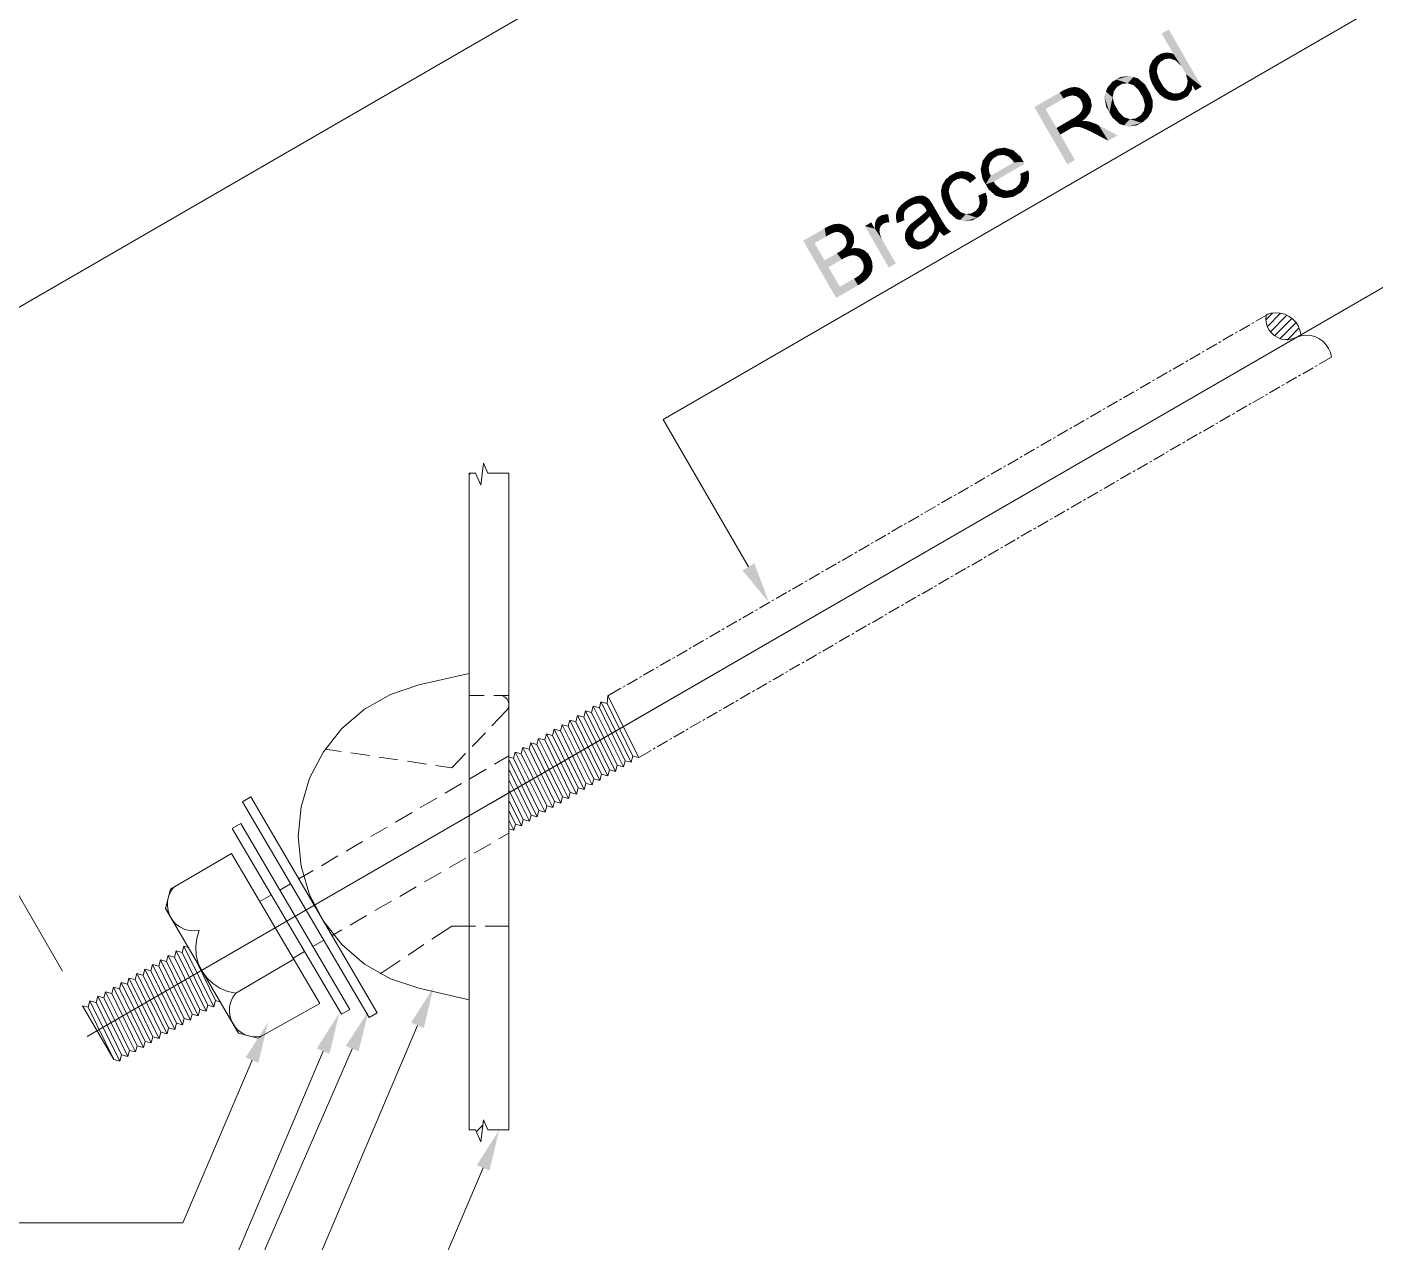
# Model space of a CAD drawing. Header units: millimetres. Extents: x 2 to 579, y 1 to 405.
# Drawn here: x 150.09 to 167.72, y 114.06 to 129.95 of the extents above; entities that cross this region are included whole.
import ezdxf

# ---------------------------------------------------------------- set-up
doc = ezdxf.new("R2010")
doc.units = ezdxf.units.MM
doc.linetypes.add('XKITLINE00', pattern=[0])
doc.layers.add('LinkedObject', color=7, linetype='Continuous', lineweight=0)

# ---------------------------------------------------------------- blocks, each defined once
blk = doc.blocks.new('*A4')
at = {"layer": 'LinkedObject'}
for color, points in [(7, [(165.022, 129.915), (165.085, 129.593), (164.93, 129.862)]), (7, [(165.022, 129.915), (165.186, 129.437), (165.085, 129.593)]), (7, [(165.186, 129.437), (165.022, 129.915), (165.454, 129.167)]), (7, [(164.917, 129.596), (164.977, 129.529), (164.892, 129.582)]), (7, [(164.966, 129.611), (164.977, 129.529), (164.917, 129.596)]), (7, [(164.991, 129.612), (164.977, 129.529), (164.966, 129.611)]), (7, [(164.991, 129.612), (165.045, 129.534), (164.977, 129.529)]), (7, [(165.017, 129.612), (165.045, 129.534), (164.991, 129.612)]), (7, [(165.063, 129.603), (165.045, 129.534), (165.017, 129.612)]), (7, [(165.085, 129.593), (165.045, 129.534), (165.063, 129.603)]), (7, [(165.045, 129.534), (165.085, 129.593), (165.081, 129.52)]), (7, [(165.081, 129.52), (165.085, 129.593), (165.118, 129.506)]), (7, [(165.085, 129.593), (165.186, 129.437), (165.118, 129.506)]), (7, [(164.775, 129.444), (164.872, 129.402), (164.764, 129.37)]), (7, [(164.878, 129.439), (164.775, 129.444), (164.792, 129.477)]), (7, [(164.872, 129.402), (164.775, 129.444), (164.878, 129.439)]), (7, [(164.809, 129.51), (164.915, 129.493), (164.792, 129.477)]), (7, [(164.792, 129.477), (164.915, 129.493), (164.878, 129.439)]), (7, [(164.859, 129.563), (164.915, 129.493), (164.809, 129.51)]), (7, [(164.892, 129.582), (164.915, 129.493), (164.859, 129.563)]), (7, [(164.892, 129.582), (164.977, 129.529), (164.946, 129.511)]), (7, [(164.915, 129.493), (164.892, 129.582), (164.946, 129.511)]), (7, [(165.186, 129.437), (165.454, 129.167), (165.218, 129.382)]), (7, [(164.336, 129.261), (164.201, 129.102), (164.286, 129.232)]), (7, [(164.346, 129.164), (164.201, 129.102), (164.336, 129.261)]), (7, [(164.505, 129.309), (164.336, 129.261), (164.392, 129.293)]), (7, [(164.561, 129.293), (164.336, 129.261), (164.505, 129.309)]), (7, [(164.486, 129.211), (164.336, 129.261), (164.561, 129.293)]), (7, [(164.336, 129.261), (164.414, 129.204), (164.381, 129.184)]), (7, [(164.414, 129.204), (164.336, 129.261), (164.486, 129.211)]), (7, [(164.346, 129.164), (164.336, 129.261), (164.381, 129.184)]), (7, [(164.486, 129.211), (164.561, 129.293), (164.524, 129.198)]), (7, [(164.561, 129.293), (164.562, 129.186), (164.524, 129.198)]), (7, [(164.712, 129.196), (164.561, 129.293), (164.618, 129.277)]), (7, [(164.749, 129.132), (164.561, 129.293), (164.712, 129.196)]), (7, [(164.628, 129.123), (164.561, 129.293), (164.749, 129.132)]), (7, [(164.562, 129.186), (164.561, 129.293), (164.628, 129.123)]), (7, [(164.764, 129.37), (164.872, 129.402), (164.77, 129.329)]), (7, [(164.77, 129.329), (164.872, 129.402), (164.866, 129.365)]), (7, [(164.866, 129.365), (164.828, 129.166), (164.77, 129.329)]), (7, [(164.77, 129.329), (164.828, 129.166), (164.775, 129.288)]), (7, [(164.775, 129.288), (164.828, 129.166), (164.804, 129.207)]), (7, [(164.891, 129.274), (164.828, 129.166), (164.866, 129.365)]), (7, [(164.828, 129.166), (164.891, 129.274), (164.922, 129.221)]), (7, [(165.218, 129.382), (165.454, 129.167), (165.247, 129.331)]), (7, [(165.247, 129.331), (165.454, 129.167), (165.27, 129.244)]), (7, [(165.27, 129.244), (165.329, 129.187), (165.263, 129.207)]), (7, [(165.27, 129.244), (165.454, 129.167), (165.329, 129.187)]), (7, [(163.647, 129.011), (163.264, 128.9), (163.596, 129.091)]), (7, [(163.759, 129.158), (163.596, 129.091), (163.727, 129.154)]), (7, [(163.759, 129.053), (163.596, 129.091), (163.759, 129.158)]), (7, [(163.727, 129.154), (163.596, 129.091), (163.645, 129.12)]), (7, [(163.596, 129.091), (163.689, 129.035), (163.647, 129.011)]), (7, [(163.689, 129.035), (163.596, 129.091), (163.759, 129.053)]), (7, [(163.791, 129.163), (163.789, 129.047), (163.759, 129.158)]), (7, [(163.759, 129.158), (163.789, 129.047), (163.759, 129.053)]), (7, [(163.789, 129.047), (163.791, 129.163), (163.818, 129.041)]), (7, [(163.883, 129.135), (163.791, 129.163), (163.853, 129.152)]), (7, [(163.818, 129.041), (163.791, 129.163), (163.883, 129.135)]), (7, [(163.883, 129.135), (163.862, 129.009), (163.818, 129.041)]), (7, [(163.913, 129.119), (163.862, 129.009), (163.883, 129.135)]), (7, [(163.962, 129.071), (163.862, 129.009), (163.913, 129.119)]), (7, [(163.979, 129.041), (163.862, 129.009), (163.962, 129.071)]), (7, [(164.201, 129.102), (164.246, 128.831), (164.18, 129.042)]), (7, [(164.286, 129.232), (164.201, 129.102), (164.219, 129.152)]), (7, [(164.304, 129.106), (164.201, 129.102), (164.346, 129.164)]), (7, [(164.201, 129.102), (164.304, 129.106), (164.296, 129.067)]), (7, [(164.288, 129.028), (164.246, 128.831), (164.201, 129.102)]), (7, [(164.288, 129.028), (164.201, 129.102), (164.296, 129.067)]), (7, [(164.628, 129.123), (164.749, 129.132), (164.657, 129.072)]), (7, [(164.749, 129.132), (164.688, 129.019), (164.657, 129.072)]), (7, [(164.688, 129.019), (164.749, 129.132), (164.711, 128.927)]), (7, [(164.711, 128.927), (164.749, 129.132), (164.813, 128.949)]), (7, [(164.811, 128.988), (164.749, 129.132), (164.779, 129.079)]), (7, [(164.813, 128.949), (164.749, 129.132), (164.811, 128.988)]), (7, [(164.952, 129.169), (164.828, 129.166), (164.922, 129.221)]), (7, [(164.828, 129.166), (164.952, 129.169), (164.852, 129.125)]), (7, [(164.852, 129.125), (164.952, 129.169), (164.909, 129.06)]), (7, [(164.909, 129.06), (164.952, 129.169), (164.943, 129.036)]), (7, [(164.943, 129.036), (164.952, 129.169), (165.019, 129.104)]), (7, [(165.019, 129.104), (165.047, 128.987), (164.943, 129.036)]), (7, [(165.056, 129.09), (165.047, 128.987), (165.019, 129.104)]), (7, [(165.047, 128.987), (165.056, 129.09), (165.084, 128.985)]), (7, [(165.084, 128.985), (165.056, 129.09), (165.093, 129.077)]), (7, [(165.093, 129.077), (165.224, 129.018), (165.084, 128.985)]), (7, [(165.159, 129.082), (165.224, 129.018), (165.093, 129.077)]), (7, [(165.224, 129.018), (165.159, 129.082), (165.189, 129.099)]), (7, [(165.219, 129.116), (165.224, 129.018), (165.189, 129.099)]), (7, [(165.219, 129.116), (165.329, 129.187), (165.224, 129.018)]), (7, [(165.256, 129.17), (165.329, 129.187), (165.219, 129.116)]), (7, [(165.224, 129.018), (165.329, 129.187), (165.274, 129.047)]), (7, [(165.329, 129.187), (165.256, 129.17), (165.263, 129.207)]), (7, [(165.274, 129.047), (165.329, 129.187), (165.327, 129.131)]), (7, [(165.329, 129.187), (165.454, 129.167), (165.369, 129.118)]), (7, [(163.411, 128.874), (163.264, 128.9), (163.647, 129.011)]), (7, [(163.554, 128.627), (163.697, 128.152), (163.264, 128.9)]), (7, [(163.264, 128.9), (163.411, 128.874), (163.554, 128.627)]), (7, [(163.862, 129.009), (163.979, 129.041), (163.877, 128.982)]), (7, [(163.979, 129.041), (163.888, 128.964), (163.877, 128.982)]), (7, [(164.005, 128.877), (163.879, 128.843), (163.895, 128.882)]), (7, [(163.888, 128.964), (163.979, 129.041), (163.897, 128.925)]), (7, [(163.896, 128.903), (164.005, 128.877), (163.895, 128.882)]), (7, [(163.897, 128.925), (164.005, 128.877), (163.896, 128.903)]), (7, [(163.897, 128.925), (163.979, 129.041), (164.005, 128.877)]), (7, [(164.015, 128.919), (163.979, 129.041), (164.002, 129.001)]), (7, [(164.005, 128.877), (163.979, 129.041), (164.015, 128.919)]), (7, [(164.18, 129.042), (164.246, 128.831), (164.203, 128.906)]), (7, [(164.311, 128.937), (164.246, 128.831), (164.288, 129.028)]), (7, [(164.246, 128.831), (164.311, 128.937), (164.341, 128.885)]), (7, [(164.371, 128.833), (164.246, 128.831), (164.341, 128.885)]), (7, [(164.704, 128.888), (164.796, 128.837), (164.696, 128.849)]), (7, [(164.813, 128.949), (164.704, 128.888), (164.711, 128.927)]), (7, [(164.814, 128.91), (164.704, 128.888), (164.813, 128.949)]), (7, [(164.796, 128.837), (164.704, 128.888), (164.814, 128.91)]), (7, [(164.943, 129.036), (165.047, 128.987), (164.976, 129.013)]), (7, [(165.084, 128.985), (165.224, 129.018), (165.122, 128.983)]), (7, [(165.122, 128.983), (165.224, 129.018), (165.192, 129)]), (7, [(163.718, 128.607), (163.554, 128.627), (163.766, 128.75)]), (7, [(163.718, 128.607), (163.766, 128.75), (163.737, 128.618)]), (7, [(163.737, 128.618), (163.766, 128.75), (163.766, 128.632)]), (7, [(163.817, 128.642), (163.766, 128.75), (163.8, 128.769)]), (7, [(163.766, 128.632), (163.766, 128.75), (163.775, 128.635)]), (7, [(163.775, 128.635), (163.766, 128.75), (163.788, 128.639)]), (7, [(163.788, 128.639), (163.766, 128.75), (163.817, 128.642)]), (7, [(163.849, 128.807), (163.887, 128.715), (163.8, 128.769)]), (7, [(163.817, 128.642), (163.8, 128.769), (163.832, 128.641)]), (7, [(163.8, 128.769), (163.887, 128.715), (163.832, 128.641)]), (7, [(163.832, 128.641), (163.887, 128.715), (163.847, 128.641)]), (7, [(163.887, 128.715), (163.887, 128.63), (163.847, 128.641)]), (7, [(163.864, 128.825), (164.005, 128.877), (163.849, 128.807)]), (7, [(163.996, 128.834), (163.849, 128.807), (164.005, 128.877)]), (7, [(163.936, 128.754), (163.849, 128.807), (163.996, 128.834)]), (7, [(163.887, 128.715), (163.849, 128.807), (163.936, 128.754)]), (7, [(163.879, 128.843), (164.005, 128.877), (163.864, 128.825)]), (7, [(163.912, 128.717), (163.887, 128.63), (163.887, 128.715)]), (7, [(163.887, 128.63), (163.912, 128.717), (163.911, 128.62)]), (7, [(163.911, 128.62), (163.912, 128.717), (163.935, 128.611)]), (7, [(163.968, 128.713), (163.912, 128.717), (163.952, 128.716)]), (7, [(163.935, 128.611), (163.912, 128.717), (163.968, 128.713)]), (7, [(163.968, 128.713), (164.001, 128.58), (163.935, 128.611)]), (7, [(164.001, 128.705), (164.001, 128.58), (163.968, 128.713)]), (7, [(164.071, 128.679), (164.001, 128.58), (164.001, 128.705)]), (7, [(164.371, 128.833), (164.438, 128.661), (164.246, 128.831)]), (7, [(164.246, 128.831), (164.438, 128.661), (164.286, 128.762)]), (7, [(164.286, 128.762), (164.438, 128.661), (164.382, 128.677)]), (7, [(164.438, 128.768), (164.438, 128.661), (164.371, 128.833)]), (7, [(164.438, 128.661), (164.438, 128.768), (164.476, 128.756)]), (7, [(164.514, 128.743), (164.438, 128.661), (164.476, 128.756)]), (7, [(164.514, 128.743), (164.664, 128.694), (164.438, 128.661)]), (7, [(164.586, 128.75), (164.664, 128.694), (164.514, 128.743)]), (7, [(164.664, 128.694), (164.586, 128.75), (164.62, 128.77)]), (7, [(164.654, 128.79), (164.664, 128.694), (164.62, 128.77)]), (7, [(164.775, 128.803), (164.654, 128.79), (164.696, 128.849)]), (7, [(164.755, 128.769), (164.654, 128.79), (164.775, 128.803)]), (7, [(164.699, 128.715), (164.654, 128.79), (164.755, 128.769)]), (7, [(164.664, 128.694), (164.654, 128.79), (164.699, 128.715)]), (7, [(164.696, 128.849), (164.796, 128.837), (164.775, 128.803)]), (7, [(163.554, 128.627), (163.604, 128.541), (163.697, 128.152)]), (7, [(163.604, 128.541), (163.554, 128.627), (163.718, 128.607)]), (7, [(163.697, 128.152), (163.604, 128.541), (163.796, 128.209)]), (7, [(164.001, 128.58), (164.071, 128.679), (164.042, 128.559)]), (7, [(164.042, 128.559), (164.071, 128.679), (164.107, 128.66)]), (7, [(164.042, 128.559), (164.107, 128.66), (164.231, 128.46)]), (7, [(164.231, 128.46), (164.107, 128.66), (164.354, 128.531)]), (7, [(164.438, 128.661), (164.664, 128.694), (164.494, 128.645)]), (7, [(164.494, 128.645), (164.664, 128.694), (164.607, 128.662)]), (7, [(162.879, 128.369), (162.714, 128.323), (162.769, 128.355)]), (7, [(162.934, 128.352), (162.714, 128.323), (162.879, 128.369)]), (7, [(162.866, 128.274), (162.714, 128.323), (162.934, 128.352)]), (7, [(162.866, 128.274), (162.934, 128.352), (162.903, 128.261)]), (7, [(162.934, 128.352), (162.927, 128.252), (162.903, 128.261)]), (7, [(162.927, 128.252), (162.934, 128.352), (162.974, 128.211)]), (7, [(163.085, 128.25), (162.934, 128.352), (162.99, 128.335)]), (7, [(162.974, 128.211), (162.934, 128.352), (163.085, 128.25)]), (7, [(162.714, 128.323), (162.576, 128.142), (162.658, 128.291)]), (7, [(162.727, 128.23), (162.576, 128.142), (162.714, 128.323)]), (7, [(162.658, 128.291), (162.576, 128.142), (162.589, 128.2)]), (7, [(162.686, 128.178), (162.576, 128.142), (162.727, 128.23)]), (7, [(162.677, 128.144), (162.576, 128.142), (162.686, 128.178)]), (7, [(163.126, 128.179), (162.628, 127.889), (163.124, 128.183)]), (7, [(162.695, 128.003), (163.124, 128.183), (162.628, 127.889)]), (7, [(163.133, 128.167), (162.628, 127.889), (163.126, 128.179)]), (7, [(162.997, 128.178), (163.124, 128.183), (162.695, 128.003)]), (7, [(162.714, 128.323), (162.794, 128.268), (162.759, 128.248)]), (7, [(162.794, 128.268), (162.714, 128.323), (162.866, 128.274)]), (7, [(162.727, 128.23), (162.714, 128.323), (162.759, 128.248)]), (7, [(162.974, 128.211), (163.085, 128.25), (162.997, 128.178)]), (7, [(163.124, 128.183), (162.997, 128.178), (163.085, 128.25)]), (7, [(162.154, 127.999), (162.202, 127.926), (162.099, 127.946)]), (7, [(162.189, 128.019), (162.202, 127.926), (162.154, 127.999)]), (7, [(162.318, 128.064), (162.189, 128.019), (162.233, 128.045)]), (7, [(162.359, 128.058), (162.189, 128.019), (162.318, 128.064)]), (7, [(162.306, 127.968), (162.189, 128.019), (162.359, 128.058)]), (7, [(162.189, 128.019), (162.259, 127.959), (162.236, 127.946)]), (7, [(162.259, 127.959), (162.189, 128.019), (162.306, 127.968)]), (7, [(162.202, 127.926), (162.189, 128.019), (162.236, 127.946)]), (7, [(162.306, 127.968), (162.359, 128.058), (162.33, 127.964)]), (7, [(162.359, 128.058), (162.354, 127.959), (162.33, 127.964)]), (7, [(162.354, 127.959), (162.359, 128.058), (162.401, 127.931)]), (7, [(162.472, 128.009), (162.359, 128.058), (162.4, 128.052)]), (7, [(162.504, 127.972), (162.359, 128.058), (162.472, 128.009)]), (7, [(162.401, 127.931), (162.359, 128.058), (162.504, 127.972)]), (7, [(162.576, 128.142), (162.588, 127.958), (162.562, 128.084)]), (7, [(162.576, 128.142), (162.677, 128.144), (162.668, 128.111)]), (7, [(162.668, 128.111), (162.588, 127.958), (162.576, 128.142)]), (7, [(162.676, 128.04), (162.588, 127.958), (162.668, 128.111)]), (7, [(162.588, 127.958), (162.676, 128.04), (162.695, 128.003)]), (7, [(162.695, 128.003), (162.628, 127.889), (162.588, 127.958)]), (7, [(163.137, 128.158), (162.628, 127.889), (163.133, 128.167)]), (7, [(162.733, 127.925), (162.628, 127.889), (163.137, 128.158)]), (7, [(163.184, 128.072), (163.088, 127.994), (163.081, 128.029)]), (7, [(163.084, 127.935), (163.184, 128.072), (163.192, 127.936)]), (7, [(163.088, 127.994), (163.184, 128.072), (163.084, 127.935)]), (7, [(163.192, 127.936), (163.184, 128.072), (163.196, 128.024)]), (7, [(162.059, 127.878), (162.152, 127.831), (162.043, 127.803)]), (7, [(162.043, 127.803), (162.152, 127.831), (162.048, 127.762)]), (7, [(162.048, 127.762), (162.152, 127.831), (162.145, 127.794)]), (7, [(162.16, 127.869), (162.059, 127.878), (162.079, 127.912)]), (7, [(162.152, 127.831), (162.059, 127.878), (162.16, 127.869)]), (7, [(162.099, 127.946), (162.202, 127.926), (162.079, 127.912)]), (7, [(162.079, 127.912), (162.202, 127.926), (162.16, 127.869)]), (7, [(162.401, 127.931), (162.504, 127.972), (162.423, 127.907)]), (7, [(162.761, 127.882), (162.628, 127.889), (162.733, 127.925)]), (7, [(162.628, 127.889), (162.816, 127.724), (162.666, 127.823)]), (7, [(162.761, 127.882), (162.816, 127.724), (162.628, 127.889)]), (7, [(162.666, 127.823), (162.816, 127.724), (162.76, 127.741)]), (7, [(162.826, 127.828), (162.816, 127.724), (162.761, 127.882)]), (7, [(162.816, 127.724), (162.826, 127.828), (162.872, 127.708)]), (7, [(162.863, 127.817), (162.872, 127.708), (162.826, 127.828)]), (7, [(163.003, 127.835), (163.047, 127.76), (162.969, 127.816)]), (7, [(163.028, 127.85), (163.047, 127.76), (163.003, 127.835)]), (7, [(163.028, 127.85), (163.175, 127.895), (163.047, 127.76)]), (7, [(163.064, 127.888), (163.175, 127.895), (163.028, 127.85)]), (7, [(163.047, 127.76), (163.175, 127.895), (163.094, 127.787)]), (7, [(163.074, 127.912), (163.192, 127.936), (163.064, 127.888)]), (7, [(163.175, 127.895), (163.064, 127.888), (163.192, 127.936)]), (7, [(163.084, 127.935), (163.192, 127.936), (163.074, 127.912)]), (7, [(163.094, 127.787), (163.175, 127.895), (163.158, 127.855)]), (7, [(161.583, 127.67), (161.506, 127.6), (161.527, 127.624)]), (7, [(161.617, 127.587), (161.506, 127.6), (161.583, 127.67)]), (7, [(161.618, 127.69), (161.684, 127.626), (161.583, 127.67)]), (7, [(161.617, 127.587), (161.583, 127.67), (161.649, 127.606)]), (7, [(161.649, 127.606), (161.583, 127.67), (161.684, 127.626)]), (7, [(161.74, 127.739), (161.618, 127.69), (161.714, 127.734)]), (7, [(161.745, 127.64), (161.618, 127.69), (161.74, 127.739)]), (7, [(161.714, 127.734), (161.618, 127.69), (161.653, 127.71)]), (7, [(161.684, 127.626), (161.618, 127.69), (161.745, 127.64)]), (7, [(161.811, 127.741), (161.74, 127.739), (161.767, 127.743)]), (7, [(161.828, 127.734), (161.74, 127.739), (161.811, 127.741)]), (7, [(161.745, 127.64), (161.74, 127.739), (161.771, 127.635)]), (7, [(161.771, 127.635), (161.74, 127.739), (161.791, 127.631)]), (7, [(161.74, 127.739), (161.827, 127.599), (161.791, 127.631)]), (7, [(161.828, 127.734), (161.827, 127.599), (161.74, 127.739)]), (7, [(161.845, 127.728), (161.827, 127.599), (161.828, 127.734)]), (7, [(161.878, 127.705), (161.827, 127.599), (161.845, 127.728)]), (7, [(161.893, 127.688), (161.827, 127.599), (161.878, 127.705)]), (7, [(161.827, 127.599), (161.893, 127.688), (161.902, 127.678)]), (7, [(161.827, 127.599), (161.902, 127.678), (161.843, 127.571)]), (7, [(161.843, 127.571), (161.902, 127.678), (161.844, 127.568)]), (7, [(161.844, 127.568), (161.902, 127.678), (161.851, 127.556)]), (7, [(161.851, 127.556), (161.902, 127.678), (161.856, 127.547)]), (7, [(161.856, 127.547), (161.902, 127.678), (161.898, 127.475)]), (7, [(161.929, 127.637), (161.898, 127.475), (161.902, 127.678)]), (7, [(162.145, 127.794), (162.107, 127.592), (162.048, 127.762)]), (7, [(162.048, 127.762), (162.107, 127.592), (162.052, 127.721)]), (7, [(162.052, 127.721), (162.107, 127.592), (162.082, 127.636)]), (7, [(162.169, 127.703), (162.107, 127.592), (162.145, 127.794)]), (7, [(162.107, 127.592), (162.169, 127.703), (162.2, 127.649)]), (7, [(162.232, 127.594), (162.107, 127.592), (162.2, 127.649)]), (7, [(162.626, 127.782), (162.544, 127.705), (162.529, 127.742)]), (7, [(162.544, 127.705), (162.626, 127.782), (162.55, 127.64)]), (7, [(162.55, 127.64), (162.626, 127.782), (162.635, 127.592)]), (7, [(162.65, 127.636), (162.626, 127.782), (162.646, 127.731)]), (7, [(162.635, 127.592), (162.626, 127.782), (162.65, 127.636)]), (7, [(162.899, 127.807), (162.872, 127.708), (162.863, 127.817)]), (7, [(162.899, 127.807), (163.047, 127.76), (162.872, 127.708)]), (7, [(162.872, 127.708), (163.047, 127.76), (162.987, 127.726)]), (7, [(162.969, 127.816), (163.047, 127.76), (162.899, 127.807)]), (7, [(161.241, 127.472), (161.291, 127.374), (161.225, 127.462)]), (7, [(161.32, 127.497), (161.241, 127.472), (161.264, 127.485)]), (7, [(161.352, 127.497), (161.241, 127.472), (161.32, 127.497)]), (7, [(161.347, 127.393), (161.241, 127.472), (161.352, 127.497)]), (7, [(161.241, 127.472), (161.308, 127.384), (161.291, 127.374)]), (7, [(161.308, 127.384), (161.241, 127.472), (161.347, 127.393)]), (7, [(161.347, 127.393), (161.352, 127.497), (161.369, 127.393)]), (7, [(161.457, 127.498), (161.47, 127.382), (161.453, 127.472)]), (7, [(161.453, 127.472), (161.47, 127.382), (161.46, 127.414)]), (7, [(161.566, 127.528), (161.457, 127.498), (161.575, 127.548)]), (7, [(161.461, 127.524), (161.575, 127.548), (161.457, 127.498)]), (7, [(161.558, 127.508), (161.457, 127.498), (161.566, 127.528)]), (7, [(161.558, 127.508), (161.47, 127.382), (161.457, 127.498)]), (7, [(161.485, 127.575), (161.575, 127.548), (161.461, 127.524)]), (7, [(161.558, 127.454), (161.47, 127.382), (161.558, 127.508)]), (7, [(161.506, 127.6), (161.575, 127.548), (161.485, 127.575)]), (7, [(161.575, 127.548), (161.506, 127.6), (161.617, 127.587)]), (7, [(161.835, 127.522), (161.898, 127.475), (161.763, 127.459)]), (7, [(161.763, 127.459), (161.898, 127.475), (161.814, 127.39)]), (7, [(161.814, 127.39), (161.898, 127.475), (161.879, 127.451)]), (7, [(161.856, 127.547), (161.898, 127.475), (161.835, 127.522)]), (7, [(161.946, 127.606), (161.898, 127.475), (161.929, 127.637)]), (7, [(161.946, 127.606), (161.917, 127.441), (161.898, 127.475)]), (7, [(162.017, 127.484), (161.917, 127.441), (161.946, 127.606)]), (7, [(162.017, 127.484), (161.935, 127.411), (161.917, 127.441)]), (7, [(161.935, 127.411), (162.017, 127.484), (161.954, 127.361)]), (7, [(161.954, 127.361), (162.017, 127.484), (162.054, 127.42)]), (7, [(162.232, 127.594), (162.295, 127.422), (162.107, 127.592)]), (7, [(162.107, 127.592), (162.295, 127.422), (162.146, 127.524)]), (7, [(162.146, 127.524), (162.295, 127.422), (162.24, 127.439)]), (7, [(162.298, 127.527), (162.295, 127.422), (162.232, 127.594)]), (7, [(162.295, 127.422), (162.298, 127.527), (162.333, 127.514)]), (7, [(162.369, 127.502), (162.295, 127.422), (162.333, 127.514)]), (7, [(162.369, 127.502), (162.516, 127.453), (162.295, 127.422)]), (7, [(162.437, 127.508), (162.516, 127.453), (162.369, 127.502)]), (7, [(162.516, 127.453), (162.437, 127.508), (162.471, 127.528)]), (7, [(162.498, 127.543), (162.516, 127.453), (162.471, 127.528)]), (7, [(162.498, 127.543), (162.635, 127.592), (162.516, 127.453)]), (7, [(162.533, 127.586), (162.635, 127.592), (162.498, 127.543)]), (7, [(162.516, 127.453), (162.635, 127.592), (162.56, 127.479)]), (7, [(162.635, 127.592), (162.533, 127.586), (162.542, 127.613)]), (7, [(162.55, 127.64), (162.635, 127.592), (162.542, 127.613)]), (7, [(162.56, 127.479), (162.635, 127.592), (162.62, 127.548)]), (7, [(160.54, 127.207), (160.241, 127.152), (160.522, 127.314)]), (7, [(160.565, 127.339), (160.641, 127.259), (160.522, 127.314)]), (7, [(160.522, 127.314), (160.641, 127.259), (160.581, 127.231)]), (7, [(160.54, 127.207), (160.522, 127.314), (160.581, 127.231)]), (7, [(160.64, 127.368), (160.641, 127.259), (160.565, 127.339)]), (7, [(160.68, 127.267), (160.64, 127.368), (160.672, 127.371)]), (7, [(160.641, 127.259), (160.64, 127.368), (160.661, 127.263)]), (7, [(160.661, 127.263), (160.64, 127.368), (160.68, 127.267)]), (7, [(160.705, 127.375), (160.717, 127.263), (160.672, 127.371)]), (7, [(160.672, 127.371), (160.717, 127.263), (160.68, 127.267)]), (7, [(160.766, 127.363), (160.717, 127.263), (160.705, 127.375)]), (7, [(160.794, 127.348), (160.717, 127.263), (160.766, 127.363)]), (7, [(160.717, 127.263), (160.794, 127.348), (160.734, 127.254)]), (7, [(160.794, 127.348), (160.751, 127.245), (160.734, 127.254)]), (7, [(160.751, 127.245), (160.794, 127.348), (160.779, 127.217)]), (7, [(160.779, 127.217), (160.794, 127.348), (160.88, 127.266)]), (7, [(160.865, 127.292), (160.794, 127.348), (160.822, 127.333)]), (7, [(160.88, 127.266), (160.794, 127.348), (160.865, 127.292)]), (7, [(161.179, 127.31), (161.048, 127.344), (161.131, 127.392)]), (7, [(161.048, 127.344), (161.179, 127.31), (161.361, 126.802)]), (7, [(161.185, 127.402), (161.179, 127.31), (161.178, 127.348)]), (7, [(161.193, 127.419), (161.179, 127.31), (161.185, 127.402)]), (7, [(161.276, 127.365), (161.179, 127.31), (161.193, 127.419)]), (7, [(161.254, 127.341), (161.179, 127.31), (161.276, 127.365)]), (7, [(161.248, 127.325), (161.179, 127.31), (161.254, 127.341)]), (7, [(161.241, 127.309), (161.179, 127.31), (161.248, 127.325)]), (7, [(161.273, 127.168), (161.453, 126.855), (161.179, 127.31)]), (7, [(161.273, 127.168), (161.179, 127.31), (161.249, 127.226)]), (7, [(161.249, 127.226), (161.179, 127.31), (161.243, 127.255)]), (7, [(161.243, 127.255), (161.179, 127.31), (161.239, 127.274)]), (7, [(161.239, 127.274), (161.179, 127.31), (161.241, 127.309)]), (7, [(161.361, 126.802), (161.179, 127.31), (161.453, 126.855)]), (7, [(161.201, 127.436), (161.291, 127.374), (161.193, 127.419)]), (7, [(161.193, 127.419), (161.291, 127.374), (161.276, 127.365)]), (7, [(161.225, 127.462), (161.291, 127.374), (161.201, 127.436)]), (7, [(161.47, 127.382), (161.558, 127.454), (161.567, 127.422)]), (7, [(161.598, 127.31), (161.69, 127.277), (161.589, 127.292)]), (7, [(161.622, 127.344), (161.69, 127.277), (161.598, 127.31)]), (7, [(161.637, 127.36), (161.69, 127.277), (161.622, 127.344)]), (7, [(161.649, 127.371), (161.708, 127.301), (161.637, 127.36)]), (7, [(161.69, 127.277), (161.637, 127.36), (161.699, 127.289)]), (7, [(161.699, 127.289), (161.637, 127.36), (161.708, 127.301)]), (7, [(161.686, 127.402), (161.742, 127.333), (161.649, 127.371)]), (7, [(161.649, 127.371), (161.742, 127.333), (161.708, 127.301)]), (7, [(161.711, 127.421), (161.768, 127.354), (161.686, 127.402)]), (7, [(161.686, 127.402), (161.768, 127.354), (161.742, 127.333)]), (7, [(161.763, 127.459), (161.814, 127.39), (161.711, 127.421)]), (7, [(161.711, 127.421), (161.814, 127.39), (161.768, 127.354)]), (7, [(162.104, 127.34), (162.025, 127.274), (161.932, 127.242)]), (7, [(161.946, 127.266), (162.104, 127.34), (161.932, 127.242)]), (7, [(161.946, 127.266), (162.054, 127.42), (162.104, 127.34)]), (7, [(161.958, 127.315), (162.054, 127.42), (161.946, 127.266)]), (7, [(162.054, 127.42), (161.956, 127.341), (161.954, 127.361)]), (7, [(161.956, 127.341), (162.054, 127.42), (161.958, 127.315)]), (7, [(162.025, 127.274), (162.104, 127.34), (162.038, 127.256)]), (7, [(162.038, 127.256), (162.104, 127.34), (162.117, 127.325)]), (7, [(162.117, 127.325), (162.066, 127.228), (162.038, 127.256)]), (7, [(162.129, 127.31), (162.066, 127.228), (162.117, 127.325)]), (7, [(162.129, 127.31), (162.082, 127.218), (162.066, 127.228)]), (7, [(162.16, 127.284), (162.082, 127.218), (162.129, 127.31)]), (7, [(162.295, 127.422), (162.516, 127.453), (162.35, 127.406)]), (7, [(162.35, 127.406), (162.516, 127.453), (162.46, 127.421)]), (7, [(160.391, 127.121), (160.241, 127.152), (160.54, 127.207)]), (7, [(160.241, 127.152), (160.572, 126.807), (160.673, 126.404)]), (7, [(160.521, 126.895), (160.572, 126.807), (160.241, 127.152)]), (7, [(160.241, 127.152), (160.391, 127.121), (160.521, 126.895)]), (7, [(160.88, 127.266), (160.79, 127.199), (160.779, 127.217)]), (7, [(160.79, 127.199), (160.88, 127.266), (160.801, 127.179)]), (7, [(160.801, 127.179), (160.88, 127.266), (160.81, 127.141)]), (7, [(160.907, 127.161), (160.806, 127.104), (160.81, 127.141)]), (7, [(160.906, 127.132), (160.806, 127.104), (160.907, 127.161)]), (7, [(160.886, 127.075), (160.806, 127.104), (160.906, 127.132)]), (7, [(160.81, 127.141), (160.88, 127.266), (160.907, 127.161)]), (7, [(160.907, 127.19), (160.88, 127.266), (160.894, 127.242)]), (7, [(160.907, 127.161), (160.88, 127.266), (160.907, 127.19)]), (7, [(161.58, 127.273), (161.68, 127.238), (161.571, 127.233)]), (7, [(161.571, 127.233), (161.68, 127.238), (161.572, 127.211)]), (7, [(161.572, 127.211), (161.68, 127.238), (161.679, 127.225)]), (7, [(161.679, 127.225), (161.596, 127.128), (161.572, 127.211)]), (7, [(161.572, 127.211), (161.596, 127.128), (161.572, 127.19)]), (7, [(161.572, 127.19), (161.596, 127.128), (161.584, 127.148)]), (7, [(161.681, 127.252), (161.58, 127.273), (161.589, 127.292)]), (7, [(161.68, 127.238), (161.58, 127.273), (161.681, 127.252)]), (7, [(161.589, 127.292), (161.69, 127.277), (161.681, 127.252)]), (7, [(161.685, 127.199), (161.596, 127.128), (161.679, 127.225)]), (7, [(161.596, 127.128), (161.685, 127.199), (161.692, 127.187)]), (7, [(161.703, 127.169), (161.596, 127.128), (161.692, 127.187)]), (7, [(161.596, 127.128), (161.703, 127.169), (161.615, 127.094)]), (7, [(161.615, 127.094), (161.703, 127.169), (161.672, 127.052)]), (7, [(161.672, 127.052), (161.703, 127.169), (161.708, 127.044)]), (7, [(161.708, 127.044), (161.703, 127.169), (161.735, 127.146)]), (7, [(161.735, 127.146), (161.745, 127.036), (161.708, 127.044)]), (7, [(161.756, 127.142), (161.745, 127.036), (161.735, 127.146)]), (7, [(161.777, 127.138), (161.745, 127.036), (161.756, 127.142)]), (7, [(161.745, 127.036), (161.777, 127.138), (161.826, 127.054)]), (7, [(161.87, 127.08), (161.777, 127.138), (161.824, 127.149)]), (7, [(161.826, 127.054), (161.777, 127.138), (161.87, 127.08)]), (7, [(161.851, 127.165), (161.897, 127.096), (161.824, 127.149)]), (7, [(161.824, 127.149), (161.897, 127.096), (161.87, 127.08)]), (7, [(161.877, 127.18), (161.897, 127.096), (161.851, 127.165)]), (7, [(161.961, 127.156), (161.877, 127.18), (161.918, 127.219)]), (7, [(161.943, 127.134), (161.877, 127.18), (161.961, 127.156)]), (7, [(161.897, 127.096), (161.877, 127.18), (161.943, 127.134)]), (7, [(162.025, 127.274), (161.918, 127.219), (161.932, 127.242)]), (7, [(162.011, 127.238), (161.918, 127.219), (162.025, 127.274)]), (7, [(161.98, 127.179), (161.918, 127.219), (162.011, 127.238)]), (7, [(161.961, 127.156), (161.918, 127.219), (161.98, 127.179)]), (7, [(162.082, 127.218), (162.16, 127.284), (162.178, 127.273)]), (7, [(160.746, 126.907), (160.521, 126.895), (160.683, 126.989)]), (7, [(160.781, 126.928), (160.683, 126.989), (160.716, 127.008)]), (7, [(160.746, 126.907), (160.683, 126.989), (160.781, 126.928)]), (7, [(160.716, 127.008), (160.868, 127.047), (160.781, 126.928)]), (7, [(160.761, 127.039), (160.868, 127.047), (160.716, 127.008)]), (7, [(160.773, 127.052), (160.886, 127.075), (160.761, 127.039)]), (7, [(160.868, 127.047), (160.761, 127.039), (160.886, 127.075)]), (7, [(160.789, 127.069), (160.886, 127.075), (160.773, 127.052)]), (7, [(160.781, 126.928), (160.868, 127.047), (160.84, 126.953)]), (7, [(160.806, 127.104), (160.886, 127.075), (160.789, 127.069)]), (7, [(160.868, 127.047), (160.885, 126.963), (160.84, 126.953)]), (7, [(160.979, 127.053), (160.868, 127.047), (160.907, 127.057)]), (7, [(160.928, 126.958), (160.868, 127.047), (160.979, 127.053)]), (7, [(160.885, 126.963), (160.868, 127.047), (160.928, 126.958)]), (7, [(160.928, 126.958), (160.979, 127.053), (160.947, 126.949)]), (7, [(160.947, 126.949), (160.979, 127.053), (160.967, 126.94)]), (7, [(160.967, 126.94), (160.979, 127.053), (161.011, 127.04)]), (7, [(161.011, 127.04), (160.999, 126.909), (160.967, 126.94)]), (7, [(161.043, 127.026), (160.999, 126.909), (161.011, 127.04)]), (7, [(161.094, 126.98), (160.999, 126.909), (161.043, 127.026)]), (7, [(161.113, 126.947), (160.999, 126.909), (161.094, 126.98)]), (7, [(160.999, 126.909), (161.113, 126.947), (161.011, 126.889)]), (7, [(161.113, 126.947), (161.021, 126.871), (161.011, 126.889)]), (7, [(161.021, 126.871), (161.113, 126.947), (161.032, 126.835)]), (7, [(161.032, 126.835), (161.113, 126.947), (161.147, 126.837)]), (7, [(161.145, 126.866), (161.113, 126.947), (161.128, 126.921)]), (7, [(161.147, 126.837), (161.113, 126.947), (161.145, 126.866)]), (7, [(160.572, 126.807), (160.521, 126.895), (160.746, 126.907)]), (7, [(160.673, 126.404), (160.572, 126.807), (160.721, 126.549)]), (7, [(161.132, 126.735), (161.011, 126.74), (161.026, 126.767)]), (7, [(161.033, 126.799), (161.142, 126.757), (161.026, 126.767)]), (7, [(161.026, 126.767), (161.142, 126.757), (161.132, 126.735)]), (7, [(161.147, 126.837), (161.033, 126.799), (161.032, 126.835)]), (7, [(161.149, 126.808), (161.033, 126.799), (161.147, 126.837)]), (7, [(161.142, 126.757), (161.033, 126.799), (161.149, 126.808)]), (7, [(160.908, 126.657), (160.958, 126.569), (160.721, 126.549)]), (7, [(160.932, 126.671), (160.994, 126.589), (160.908, 126.657)]), (7, [(160.908, 126.657), (160.994, 126.589), (160.958, 126.569)]), (7, [(160.964, 126.692), (161.051, 126.631), (160.932, 126.671)]), (7, [(160.932, 126.671), (161.051, 126.631), (160.994, 126.589)]), (7, [(160.973, 126.7), (161.051, 126.631), (160.964, 126.692)]), (7, [(161.072, 126.651), (160.973, 126.7), (160.989, 126.713)]), (7, [(161.051, 126.631), (160.973, 126.7), (161.072, 126.651)]), (7, [(161.011, 126.74), (161.123, 126.714), (160.989, 126.713)]), (7, [(160.989, 126.713), (161.123, 126.714), (161.072, 126.651)]), (7, [(161.123, 126.714), (161.011, 126.74), (161.132, 126.735)]), (7, [(161.072, 126.651), (161.123, 126.714), (161.093, 126.672)]), (7, [(160.721, 126.549), (160.958, 126.569), (160.673, 126.404)]), (6, [(159.447, 122.842), (159.603, 122.933), (159.795, 122.42)]), (6, [(155.279, 116.857), (155.113, 116.928), (155.407, 117.39)]), (6, [(154.425, 116.551), (154.26, 116.623), (154.558, 117.082)]), (6, [(153.115, 116.401), (152.95, 116.472), (153.244, 116.934)]), (6, [(154.046, 116.519), (153.88, 116.59), (154.174, 117.052)]), (6, [(156.138, 114.994), (155.972, 115.064), (156.266, 115.526)])]:
    blk.add_hatch(color=color, dxfattribs=at).paths.add_polyline_path(points, flags=17)
at = {"layer": 'LinkedObject', "color": 6, "linetype": 'XKITLINE00', "lineweight": 0}
for p, q in [((146.65, 124.358), (188.043, 148.282)), ((158.411, 124.814), (167.571, 130.108)), ((156.152, 119.795), (170.973, 128.361)), ((150.555, 117.6), (146.199, 125.137)), ((159.525, 122.888), (158.411, 124.814)), ((155.196, 116.892), (151.041, 107.102)), ((154.342, 116.587), (151.429, 109.891)), ((153.963, 116.555), (152.385, 112.836)), ((153.033, 116.437), (152.129, 114.309)), ((156.055, 115.029), (151.765, 104.921)), ((152.129, 114.309), (142.588, 114.309))]:
    blk.add_line(p, q, dxfattribs=at)
at = {"layer": 'LinkedObject', "color": 9, "linetype": 'XKITLINE00', "lineweight": 0}
for p, q in [((166.109, 126.069), (166.136, 126.085)), ((166.163, 126.101), (166.332, 126.198)), ((165.731, 125.851), (165.866, 125.929)), ((165.893, 125.944), (165.92, 125.96)), ((165.947, 125.976), (166.082, 126.054)), ((165.46, 125.694), (165.487, 125.71)), ((165.514, 125.725), (165.649, 125.804)), ((165.676, 125.819), (165.703, 125.835)), ((165.081, 125.475), (165.216, 125.553)), ((165.244, 125.569), (165.271, 125.585)), ((165.298, 125.6), (165.433, 125.679)), ((166.99, 125.539), (167.149, 125.631)), ((164.865, 125.35), (165, 125.428)), ((165.027, 125.444), (165.054, 125.46)), ((166.557, 125.289), (166.693, 125.367)), ((166.72, 125.383), (166.747, 125.398)), ((166.774, 125.414), (166.909, 125.492)), ((166.936, 125.508), (166.963, 125.523)), ((164.432, 125.1), (164.567, 125.178)), ((164.594, 125.194), (164.621, 125.209)), ((164.648, 125.225), (164.784, 125.303)), ((164.811, 125.319), (164.838, 125.335)), ((166.341, 125.164), (166.476, 125.242)), ((166.503, 125.258), (166.53, 125.273)), ((164.215, 124.975), (164.351, 125.053)), ((164.378, 125.069), (164.405, 125.084)), ((166.07, 125.007), (166.097, 125.023)), ((166.124, 125.039), (166.26, 125.117)), ((166.287, 125.133), (166.314, 125.148)), ((163.945, 124.818), (163.972, 124.834)), ((163.999, 124.85), (164.134, 124.928)), ((164.161, 124.944), (164.188, 124.959)), ((165.692, 124.789), (165.827, 124.867)), ((165.854, 124.882), (165.881, 124.898)), ((165.908, 124.914), (166.043, 124.992)), ((163.566, 124.6), (163.701, 124.678)), ((163.728, 124.693), (163.755, 124.709)), ((163.782, 124.725), (163.918, 124.803)), ((165.475, 124.663), (165.61, 124.742)), ((165.637, 124.757), (165.665, 124.773)), ((163.35, 124.474), (163.485, 124.553)), ((163.512, 124.568), (163.539, 124.584)), ((165.042, 124.413), (165.178, 124.491)), ((165.205, 124.507), (165.232, 124.523)), ((165.259, 124.538), (165.394, 124.617)), ((165.421, 124.632), (165.448, 124.648)), ((162.917, 124.224), (163.052, 124.302)), ((163.079, 124.318), (163.106, 124.334)), ((163.133, 124.349), (163.268, 124.428)), ((163.295, 124.443), (163.323, 124.459)), ((164.826, 124.288), (164.961, 124.366)), ((164.988, 124.382), (165.015, 124.398)), ((156.027, 123.958), (156.06, 124.245)), ((156.06, 124.245), (156.118, 124.114)), ((162.7, 124.099), (162.836, 124.177)), ((162.863, 124.193), (162.89, 124.209)), ((164.555, 124.132), (164.582, 124.147)), ((164.609, 124.163), (164.745, 124.241)), ((164.772, 124.257), (164.799, 124.272)), ((155.873, 124.115), (155.957, 124.115)), ((155.873, 124.097), (155.89, 124.115)), ((155.957, 124.115), (156.027, 123.958)), ((156.117, 124.115), (156.391, 124.115)), ((162.43, 123.943), (162.457, 123.958)), ((162.484, 123.974), (162.619, 124.052)), ((162.646, 124.068), (162.673, 124.084)), ((164.176, 123.913), (164.312, 123.991)), ((164.339, 124.007), (164.366, 124.022)), ((164.393, 124.038), (164.528, 124.116)), ((162.051, 123.724), (162.186, 123.802)), ((162.213, 123.818), (162.24, 123.833)), ((162.267, 123.849), (162.403, 123.927)), ((163.906, 123.756), (163.933, 123.772)), ((163.96, 123.788), (164.095, 123.866)), ((164.122, 123.882), (164.149, 123.897)), ((161.834, 123.599), (161.97, 123.677)), ((161.997, 123.693), (162.024, 123.708)), ((163.527, 123.538), (163.662, 123.616)), ((163.689, 123.631), (163.716, 123.647)), ((163.744, 123.663), (163.879, 123.741)), ((161.402, 123.349), (161.537, 123.427)), ((161.564, 123.442), (161.591, 123.458)), ((161.618, 123.474), (161.753, 123.552)), ((161.78, 123.567), (161.807, 123.583)), ((163.311, 123.412), (163.446, 123.491)), ((163.473, 123.506), (163.5, 123.522)), ((161.185, 123.223), (161.32, 123.302)), ((161.347, 123.317), (161.374, 123.333)), ((162.878, 123.162), (163.013, 123.24)), ((163.04, 123.256), (163.067, 123.272)), ((163.094, 123.287), (163.229, 123.366)), ((163.257, 123.381), (163.284, 123.397)), ((161.838, 123.081), (150.878, 116.747)), ((160.915, 123.067), (160.942, 123.083)), ((160.969, 123.098), (161.104, 123.177)), ((161.131, 123.192), (161.158, 123.208)), ((162.661, 123.037), (162.797, 123.115)), ((162.824, 123.131), (162.851, 123.147)), ((160.536, 122.848), (160.671, 122.926)), ((160.698, 122.942), (160.725, 122.958)), ((160.752, 122.973), (160.887, 123.051)), ((162.391, 122.881), (162.418, 122.896)), ((162.445, 122.912), (162.58, 122.99)), ((162.607, 123.006), (162.634, 123.022)), ((160.319, 122.723), (160.455, 122.801)), ((160.482, 122.817), (160.509, 122.833)), ((162.012, 122.662), (162.147, 122.74)), ((162.174, 122.756), (162.201, 122.771)), ((162.228, 122.787), (162.364, 122.865)), ((159.886, 122.473), (160.022, 122.551)), ((160.049, 122.567), (160.076, 122.582)), ((160.103, 122.598), (160.238, 122.676)), ((160.265, 122.692), (160.292, 122.707)), ((161.796, 122.537), (161.931, 122.615)), ((161.958, 122.631), (161.985, 122.646)), ((159.67, 122.348), (159.805, 122.426)), ((159.832, 122.442), (159.859, 122.457)), ((161.363, 122.287), (161.498, 122.365)), ((161.525, 122.38), (161.552, 122.396)), ((161.579, 122.412), (161.714, 122.49)), ((161.741, 122.505), (161.768, 122.521)), ((159.399, 122.191), (159.426, 122.207)), ((159.454, 122.223), (159.589, 122.301)), ((159.616, 122.316), (159.643, 122.332)), ((161.146, 122.161), (161.281, 122.24)), ((161.308, 122.255), (161.336, 122.271)), ((159.021, 121.972), (159.156, 122.051)), ((159.183, 122.066), (159.21, 122.082)), ((159.237, 122.098), (159.372, 122.176)), ((160.876, 122.005), (160.903, 122.021)), ((160.93, 122.036), (161.065, 122.115)), ((161.092, 122.13), (161.119, 122.146)), ((158.75, 121.816), (158.777, 121.832)), ((158.804, 121.847), (158.939, 121.926)), ((158.966, 121.941), (158.994, 121.957)), ((160.497, 121.786), (160.632, 121.864)), ((160.659, 121.88), (160.686, 121.896)), ((160.713, 121.911), (160.849, 121.989)), ((158.371, 121.597), (158.507, 121.675)), ((158.534, 121.691), (158.561, 121.707)), ((158.588, 121.722), (158.723, 121.8)), ((160.28, 121.661), (160.416, 121.739)), ((160.443, 121.755), (160.47, 121.771)), ((158.155, 121.472), (158.29, 121.55)), ((158.317, 121.566), (158.344, 121.582)), ((159.847, 121.411), (159.983, 121.489)), ((160.01, 121.505), (160.037, 121.52)), ((160.064, 121.536), (160.199, 121.614)), ((160.226, 121.63), (160.253, 121.645)), ((157.688, 121.202), (157.857, 121.3)), ((157.884, 121.316), (157.911, 121.331)), ((157.938, 121.347), (158.074, 121.425)), ((158.101, 121.441), (158.128, 121.456)), ((159.631, 121.286), (159.766, 121.364)), ((159.793, 121.38), (159.82, 121.395)), ((159.36, 121.129), (159.388, 121.145)), ((159.415, 121.161), (159.55, 121.239)), ((159.577, 121.254), (159.604, 121.27)), ((158.982, 120.91), (159.117, 120.989)), ((159.144, 121.004), (159.171, 121.02)), ((159.198, 121.036), (159.333, 121.114)), ((158.765, 120.785), (158.901, 120.864)), ((158.928, 120.879), (158.955, 120.895)), ((158.332, 120.535), (158.468, 120.613)), ((158.495, 120.629), (158.522, 120.645)), ((158.549, 120.66), (158.684, 120.738)), ((158.711, 120.754), (158.738, 120.77)), ((158.092, 120.396), (158.251, 120.488)), ((158.278, 120.504), (158.305, 120.52))]:
    blk.add_line(p, q, dxfattribs=at)
at = {"layer": 'LinkedObject', "color": 3, "linetype": 'XKITLINE00', "lineweight": 0}
for p, q in [((166.299, 126.187), (166.293, 126.136)), ((166.293, 126.136), (166.297, 126.084)), ((166.297, 126.084), (166.31, 126.034)), ((166.358, 126.205), (166.299, 126.187)), ((166.42, 126.211), (166.358, 126.205)), ((166.481, 126.207), (166.42, 126.211)), ((166.541, 126.19), (166.481, 126.207)), ((166.596, 126.163), (166.541, 126.19)), ((166.646, 126.126), (166.596, 126.163)), ((166.688, 126.081), (166.646, 126.126)), ((166.721, 126.029), (166.688, 126.081)), ((166.31, 126.034), (166.333, 125.988)), ((166.333, 125.988), (166.364, 125.946)), ((166.364, 125.946), (166.403, 125.912)), ((166.403, 125.912), (166.447, 125.885)), ((166.447, 125.885), (166.496, 125.867)), ((166.649, 125.872), (166.696, 125.893)), ((166.754, 125.91), (166.696, 125.893)), ((166.743, 125.971), (166.721, 126.029)), ((166.754, 125.91), (166.743, 125.971)), ((166.814, 125.917), (166.754, 125.91)), ((166.874, 125.913), (166.814, 125.917)), ((166.932, 125.898), (166.874, 125.913)), ((166.987, 125.873), (166.932, 125.898)), ((166.496, 125.867), (166.547, 125.859)), ((166.547, 125.859), (166.598, 125.861)), ((166.598, 125.861), (166.649, 125.872)), ((167.036, 125.838), (166.987, 125.873)), ((167.078, 125.795), (167.036, 125.838)), ((167.112, 125.745), (167.078, 125.795)), ((167.136, 125.69), (167.112, 125.745)), ((167.149, 125.631), (167.136, 125.69)), ((151.966, 118.672), (152.765, 119.139)), ((153.92, 117.179), (152.765, 119.139)), ((151.9, 118.42), (151.966, 118.672)), ((152.011, 118.698), (151.973, 118.645)), ((151.929, 118.52), (151.926, 118.454)), ((151.945, 118.585), (151.929, 118.52)), ((151.973, 118.645), (151.945, 118.585)), ((151.9, 118.42), (152.856, 116.789)), ((151.926, 118.454), (151.935, 118.389)), ((151.935, 118.389), (151.957, 118.326)), ((151.957, 118.326), (151.991, 118.269)), ((151.991, 118.269), (152.034, 118.219)), ((152.034, 118.219), (152.087, 118.179)), ((152.087, 118.179), (152.146, 118.15)), ((152.146, 118.15), (152.21, 118.132)), ((152.21, 118.132), (152.276, 118.127)), ((152.276, 118.127), (152.342, 118.135)), ((152.342, 118.135), (152.309, 118.03)), ((152.309, 118.03), (152.296, 117.92)), ((152.296, 117.92), (152.303, 117.811)), ((152.303, 117.811), (152.33, 117.704)), ((152.33, 117.704), (152.377, 117.604)), ((152.377, 117.604), (152.441, 117.515)), ((152.822, 117.314), (153.579, 117.757)), ((152.441, 117.515), (152.521, 117.439)), ((152.521, 117.439), (152.613, 117.379)), ((152.613, 117.379), (152.715, 117.337)), ((152.715, 117.337), (152.822, 117.314)), ((152.784, 117.261), (152.756, 117.201)), ((152.822, 117.314), (152.784, 117.261)), ((152.74, 117.136), (152.737, 117.07)), ((152.737, 117.07), (152.746, 117.005)), ((152.756, 117.201), (152.74, 117.136)), ((153.111, 116.723), (153.92, 117.179)), ((152.746, 117.005), (152.768, 116.942)), ((152.768, 116.942), (152.802, 116.885)), ((152.802, 116.885), (152.845, 116.835)), ((152.845, 116.835), (152.898, 116.795)), ((152.856, 116.789), (153.111, 116.723)), ((152.898, 116.795), (152.957, 116.766)), ((152.957, 116.766), (153.021, 116.748)), ((153.021, 116.748), (153.087, 116.743)), ((153.087, 116.743), (153.153, 116.751))]:
    blk.add_line(p, q, dxfattribs=at)
at = {"layer": 'LinkedObject', "color": 1, "linetype": 'XKITLINE00', "lineweight": 0}
for p, q in [((166.297, 126.123), (166.377, 126.204)), ((166.314, 126.032), (166.485, 126.203)), ((166.352, 125.961), (166.567, 126.177)), ((166.407, 125.908), (166.634, 126.135)), ((166.477, 125.87), (166.689, 126.081)), ((166.57, 125.854), (166.73, 126.014)), ((155.873, 121.206), (156.07, 121.206)), ((156.195, 121.206), (156.391, 121.206)), ((156.295, 121.204), (156.273, 121.206)), ((156.316, 121.198), (156.295, 121.204)), ((156.335, 121.188), (156.316, 121.198)), ((156.353, 121.175), (156.335, 121.188)), ((156.368, 121.158), (156.353, 121.175)), ((156.379, 121.139), (156.368, 121.158)), ((156.387, 121.119), (156.379, 121.139)), ((157.597, 121.124), (157.576, 121.043)), ((157.678, 121.102), (157.597, 121.124)), ((157.597, 121.124), (157.992, 120.332)), ((157.688, 121.202), (157.678, 121.102)), ((157.688, 121.202), (158.092, 120.396)), ((156.351, 120.999), (156.171, 120.81)), ((156.351, 120.999), (156.366, 121.015)), ((156.366, 121.015), (156.378, 121.033)), ((156.378, 121.033), (156.386, 121.054)), ((156.386, 121.054), (156.39, 121.075)), ((156.391, 121.097), (156.387, 121.119)), ((156.39, 121.075), (156.391, 121.097)), ((157.393, 121.004), (157.372, 120.923)), ((157.474, 120.983), (157.393, 121.004)), ((157.393, 121.004), (157.788, 120.213)), ((157.495, 121.064), (157.474, 120.983)), ((157.809, 120.294), (157.474, 120.983)), ((157.576, 121.043), (157.495, 121.064)), ((157.495, 121.064), (157.89, 120.273)), ((157.911, 120.353), (157.576, 121.043)), ((158.014, 120.413), (157.678, 121.102)), ((157.087, 120.824), (157.066, 120.744)), ((157.168, 120.803), (157.087, 120.824)), ((157.087, 120.824), (157.48, 120.036)), ((157.189, 120.884), (157.168, 120.803)), ((157.502, 120.116), (157.168, 120.803)), ((157.27, 120.863), (157.189, 120.884)), ((157.189, 120.884), (157.583, 120.095)), ((157.291, 120.944), (157.27, 120.863)), ((157.604, 120.176), (157.27, 120.863)), ((157.372, 120.923), (157.291, 120.944)), ((157.291, 120.944), (157.685, 120.154)), ((157.706, 120.235), (157.372, 120.923)), ((156.085, 120.719), (155.912, 120.538)), ((156.78, 120.645), (156.759, 120.564)), ((156.861, 120.624), (156.78, 120.645)), ((156.78, 120.645), (157.173, 119.858)), ((156.883, 120.705), (156.861, 120.624)), ((157.194, 119.939), (156.861, 120.624)), ((156.963, 120.684), (156.883, 120.705)), ((156.883, 120.705), (157.276, 119.917)), ((156.985, 120.765), (156.963, 120.684)), ((157.297, 119.998), (156.963, 120.684)), ((157.066, 120.744), (156.985, 120.765)), ((156.985, 120.765), (157.378, 119.976)), ((157.399, 120.057), (157.066, 120.744)), ((153.991, 120.506), (154.2, 120.475)), ((154.324, 120.457), (154.571, 120.42)), ((155.826, 120.448), (155.645, 120.259)), ((156.474, 120.466), (156.453, 120.385)), ((156.555, 120.444), (156.474, 120.466)), ((156.474, 120.466), (156.866, 119.68)), ((156.576, 120.525), (156.555, 120.444)), ((156.887, 119.761), (156.555, 120.444)), ((156.657, 120.504), (156.576, 120.525)), ((156.576, 120.525), (156.968, 119.739)), ((156.678, 120.585), (156.657, 120.504)), ((156.99, 119.82), (156.657, 120.504)), ((156.759, 120.564), (156.678, 120.585)), ((156.678, 120.585), (157.071, 119.799)), ((157.092, 119.879), (156.759, 120.564)), ((158.153, 120.422), (158.153, 120.423)), ((154.695, 120.401), (154.942, 120.364)), ((155.066, 120.346), (155.313, 120.309)), ((155.436, 120.29), (155.645, 120.259)), ((156.386, 120.399), (156.391, 120.404)), ((156.453, 120.385), (156.391, 120.401)), ((156.391, 120.367), (156.764, 119.621)), ((156.785, 119.701), (156.453, 120.385)), ((157.809, 120.294), (157.788, 120.213)), ((157.89, 120.273), (157.809, 120.294)), ((157.911, 120.353), (157.89, 120.273)), ((157.992, 120.332), (157.911, 120.353)), ((158.014, 120.413), (157.992, 120.332)), ((158.092, 120.396), (158.014, 120.413)), ((156.682, 119.642), (156.391, 120.241)), ((156.391, 120.102), (156.661, 119.561)), ((157.502, 120.116), (157.48, 120.036)), ((157.583, 120.095), (157.502, 120.116)), ((157.604, 120.176), (157.583, 120.095)), ((157.685, 120.154), (157.604, 120.176)), ((157.706, 120.235), (157.685, 120.154)), ((157.788, 120.213), (157.706, 120.235)), ((156.58, 119.583), (156.391, 119.971)), ((157.194, 119.939), (157.173, 119.858)), ((157.276, 119.917), (157.194, 119.939)), ((157.297, 119.998), (157.276, 119.917)), ((157.378, 119.976), (157.297, 119.998)), ((157.399, 120.057), (157.378, 119.976)), ((157.48, 120.036), (157.399, 120.057)), ((153.017, 119.88), (152.907, 119.813)), ((154.565, 116.997), (152.907, 119.813)), ((153.017, 119.88), (154.67, 117.058)), ((156.391, 119.838), (156.559, 119.502)), ((156.887, 119.761), (156.866, 119.68)), ((156.968, 119.739), (156.887, 119.761)), ((156.99, 119.82), (156.968, 119.739)), ((157.071, 119.799), (156.99, 119.82)), ((157.092, 119.879), (157.071, 119.799)), ((157.173, 119.858), (157.092, 119.879)), ((156.478, 119.524), (156.391, 119.702)), ((156.391, 119.574), (156.456, 119.443)), ((156.58, 119.583), (156.559, 119.502)), ((156.661, 119.561), (156.58, 119.583)), ((156.682, 119.642), (156.661, 119.561)), ((156.764, 119.621), (156.682, 119.642)), ((156.785, 119.701), (156.764, 119.621)), ((156.866, 119.68), (156.785, 119.701)), ((156.456, 119.443), (156.391, 119.46)), ((156.478, 119.524), (156.456, 119.443)), ((156.559, 119.502), (156.478, 119.524)), ((155.386, 118.018), (155.645, 118.19)), ((155.645, 118.19), (155.956, 118.19)), ((156.081, 118.19), (156.391, 118.19)), ((151.936, 117.806), (151.915, 117.726)), ((151.936, 117.806), (152.33, 117.018)), ((152.017, 117.785), (151.936, 117.806)), ((152.039, 117.866), (152.017, 117.785)), ((152.351, 117.098), (152.017, 117.785)), ((152.039, 117.866), (152.432, 117.077)), ((152.119, 117.845), (152.039, 117.866)), ((152.141, 117.926), (152.119, 117.845)), ((152.454, 117.158), (152.119, 117.845)), ((152.141, 117.926), (152.535, 117.136)), ((152.199, 117.911), (152.141, 117.926)), ((155.074, 117.81), (155.282, 117.948)), ((151.63, 117.627), (151.609, 117.546)), ((151.63, 117.627), (152.023, 116.84)), ((151.711, 117.606), (151.63, 117.627)), ((151.732, 117.687), (151.711, 117.606)), ((152.044, 116.921), (151.711, 117.606)), ((151.732, 117.687), (152.125, 116.899)), ((151.813, 117.666), (151.732, 117.687)), ((151.834, 117.747), (151.813, 117.666)), ((152.147, 116.98), (151.813, 117.666)), ((151.834, 117.747), (152.228, 116.958)), ((151.915, 117.726), (151.834, 117.747)), ((152.249, 117.039), (151.915, 117.726)), ((152.556, 117.217), (152.316, 117.71)), ((154.711, 117.568), (154.97, 117.74)), ((151.322, 117.451), (151.301, 117.37)), ((151.322, 117.451), (151.716, 116.662)), ((151.403, 117.43), (151.322, 117.451)), ((151.424, 117.511), (151.403, 117.43)), ((151.737, 116.743), (151.403, 117.43)), ((151.424, 117.511), (151.818, 116.721)), ((151.505, 117.49), (151.424, 117.511)), ((151.526, 117.571), (151.505, 117.49)), ((151.839, 116.802), (151.505, 117.49)), ((151.607, 117.55), (151.526, 117.571)), ((151.526, 117.571), (151.921, 116.781)), ((151.942, 116.861), (151.609, 117.546)), ((151.016, 117.272), (150.994, 117.191)), ((151.096, 117.251), (151.016, 117.272)), ((151.016, 117.272), (151.409, 116.484)), ((151.118, 117.332), (151.096, 117.251)), ((151.43, 116.565), (151.096, 117.251)), ((151.118, 117.332), (151.511, 116.544)), ((151.199, 117.311), (151.118, 117.332)), ((151.22, 117.392), (151.199, 117.311)), ((151.532, 116.624), (151.199, 117.311)), ((151.22, 117.392), (151.613, 116.603)), ((151.301, 117.37), (151.22, 117.392)), ((151.635, 116.683), (151.301, 117.37)), ((151.225, 116.446), (150.814, 117.148)), ((150.814, 117.148), (150.892, 117.131)), ((150.913, 117.212), (150.892, 117.131)), ((151.225, 116.446), (150.892, 117.131)), ((150.994, 117.191), (150.913, 117.212)), ((150.913, 117.212), (151.306, 116.425)), ((151.327, 116.506), (150.994, 117.191)), ((152.351, 117.098), (152.33, 117.018)), ((152.432, 117.077), (152.351, 117.098)), ((152.454, 117.158), (152.432, 117.077)), ((152.535, 117.136), (152.454, 117.158)), ((152.556, 117.217), (152.535, 117.136)), ((152.614, 117.202), (152.556, 117.217)), ((152.044, 116.921), (152.023, 116.84)), ((152.125, 116.899), (152.044, 116.921)), ((152.147, 116.98), (152.125, 116.899)), ((152.228, 116.958), (152.147, 116.98)), ((152.249, 117.039), (152.228, 116.958)), ((152.33, 117.018), (152.249, 117.039)), ((154.67, 117.058), (154.565, 116.997)), ((151.737, 116.743), (151.716, 116.662)), ((151.818, 116.721), (151.737, 116.743)), ((151.839, 116.802), (151.818, 116.721)), ((151.921, 116.781), (151.839, 116.802)), ((151.942, 116.861), (151.921, 116.781)), ((152.023, 116.84), (151.942, 116.861)), ((151.43, 116.565), (151.409, 116.484)), ((151.511, 116.544), (151.43, 116.565)), ((151.532, 116.624), (151.511, 116.544)), ((151.613, 116.603), (151.532, 116.624)), ((151.635, 116.683), (151.613, 116.603)), ((151.716, 116.662), (151.635, 116.683)), ((151.306, 116.425), (151.225, 116.446)), ((151.327, 116.506), (151.306, 116.425)), ((151.409, 116.484), (151.327, 116.506))]:
    blk.add_line(p, q, dxfattribs=at)
at = {"layer": 'LinkedObject', "color": 7, "linetype": 'XKITLINE00', "lineweight": 0}
for p, q in [((155.873, 115.526), (155.873, 124.115)), ((156.391, 124.115), (156.391, 115.526)), ((155.873, 121.495), (155.215, 121.343)), ((155.215, 121.343), (154.845, 121.219)), ((154.845, 121.219), (154.506, 121.027)), ((154.506, 121.027), (154.209, 120.774)), ((154.209, 120.774), (153.967, 120.469)), ((153.967, 120.469), (153.786, 120.123)), ((153.786, 120.123), (153.676, 119.749)), ((153.676, 119.749), (153.638, 119.361)), ((153.638, 119.361), (153.676, 118.973)), ((153.676, 118.973), (153.786, 118.599)), ((153.786, 118.599), (153.967, 118.253)), ((153.967, 118.253), (154.209, 117.948)), ((154.209, 117.948), (154.506, 117.694)), ((154.506, 117.694), (154.845, 117.502)), ((154.845, 117.502), (155.215, 117.379)), ((155.873, 117.227), (155.215, 117.379)), ((151.006, 116.82), (151.006, 116.82)), ((155.957, 115.526), (155.873, 115.526)), ((155.957, 115.526), (156.027, 115.37)), ((155.967, 115.503), (156.052, 115.588)), ((156.027, 115.37), (156.06, 115.657)), ((156.06, 115.657), (156.118, 115.526)), ((156.391, 115.526), (156.118, 115.526))]:
    blk.add_line(p, q, dxfattribs=at)
at = {"layer": 'LinkedObject', "color": 4, "linetype": 'XKITLINE00', "lineweight": 0}
for p, q in [((156.097, 120.244), (155.881, 120.118)), ((156.391, 120.417), (156.204, 120.307)), ((155.773, 120.055), (155.557, 119.928)), ((155.449, 119.865), (155.234, 119.739)), ((155.126, 119.675), (154.91, 119.549)), ((154.802, 119.486), (154.587, 119.36)), ((156.263, 119.331), (156.391, 119.405)), ((154.479, 119.296), (154.263, 119.17)), ((155.938, 119.143), (156.155, 119.268)), ((154.155, 119.107), (153.94, 118.98)), ((155.614, 118.955), (155.83, 119.08)), ((153.832, 118.917), (153.645, 118.808)), ((155.289, 118.767), (155.506, 118.893)), ((153.537, 118.744), (153.395, 118.661)), ((154.965, 118.579), (155.181, 118.705)), ((153.287, 118.598), (153.136, 118.51)), ((154.64, 118.392), (154.856, 118.517)), ((154.316, 118.204), (154.532, 118.329)), ((154.079, 118.067), (154.207, 118.141)), ((153.829, 117.922), (153.972, 118.005)), ((153.57, 117.772), (153.721, 117.86))]:
    blk.add_line(p, q, dxfattribs=at)
at = {"layer": 'LinkedObject', "color": 2, "linetype": 'XKITLINE00', "lineweight": 0}
for p, q in [((152.885, 119.533), (152.774, 119.468)), ((154.205, 117.039), (152.774, 119.468)), ((152.885, 119.533), (154.31, 117.1)), ((154.31, 117.1), (154.205, 117.039))]:
    blk.add_line(p, q, dxfattribs=at)

msp = doc.modelspace()

# ---------------------------------------------------------------- block references
at = {"lineweight": 0}
msp.add_blockref('*A4', (0, 0), dxfattribs=at)

doc.saveas('drawing.dxf')
